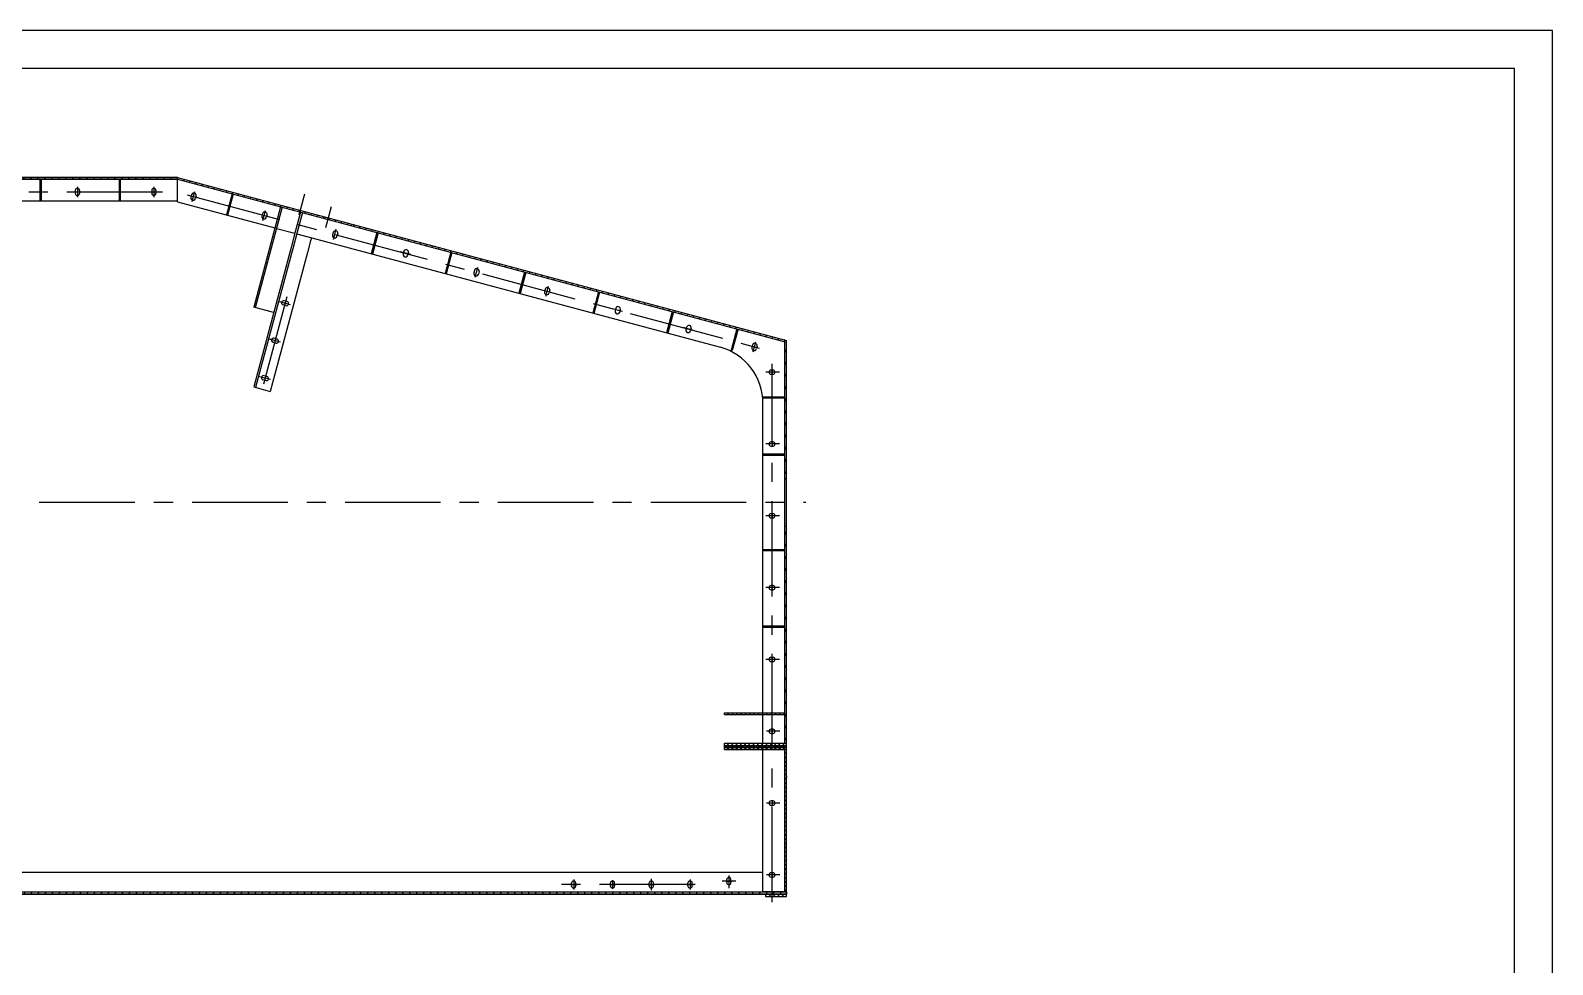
# Model space of a CAD drawing. Header units: millimetres. Extents: x 0 to 16800, y -458 to 11880.
# Drawn here: x 8834 to 16800, y 6990 to 11880 of the extents above; entities that cross this region are included whole.
import ezdxf

# ---------------------------------------------------------------- set-up
doc = ezdxf.new("R2010")
doc.units = ezdxf.units.MM
doc.header["$LTSCALE"] = 400
doc.linetypes.add('F', pattern=[0.75, 0.5, -0.25])
doc.linetypes.add('G', pattern=[2, 1.25, -0.25, 0.25, -0.25])
for name, color, linetype in [('01', 7, 'Continuous'), ('02', 1, 'Continuous'), ('04', 2, 'F'), ('05', 4, 'G')]:
    doc.layers.add(name, color=color, linetype=linetype)
pattern_1 = [(45, (-18123.424, 19719.45), (-11.22532, 11.22532), [])]
pattern_2 = [(60, (-18123.424, 19719.45), (-27.496307, 15.875), [])]

# ---------------------------------------------------------------- blocks, each defined once
blk = doc.blocks.new('*U58')
at = {"layer": '01'}
for points in [[(415, 292), (25, 292)], [(415, 5), (415, 292)]]:
    blk.add_lwpolyline(points, dxfattribs=at)
at = {"layer": '02'}
for points in [[(420, 297), (0, 297)], [(420, 0), (420, 297)]]:
    blk.add_lwpolyline(points, dxfattribs=at)

msp = doc.modelspace()

# ---------------------------------------------------------------- hatches: boundary and pattern name
at = {"layer": '02'}
h = msp.add_hatch(dxfattribs=at)
h.set_pattern_fill('LINE', color=256, scale=10, angle=60, style=0)
h.set_pattern_definition(pattern_2)
h.paths.add_polyline_path([(8080.0928, 11109.6959), (6556.0799, 11109.6959), (6556.0799, 11101.6959), (8080.0928, 11101.6959)])
h.paths.add_polyline_path([(9604.1058, 11109.6959), (8080.0928, 11109.6959), (8080.0928, 11101.6959), (9604.1058, 11101.6959)])
h = msp.add_hatch(dxfattribs=at)
h.set_pattern_fill('LINE', color=256, scale=5, angle=45, style=0)
h.set_pattern_definition([(45, (-18138.424, 19719.45), (-11.22532, 11.22532), [])])
h.paths.add_polyline_path([(8889.0799, 11101.6959), (8883.0799, 11101.6959), (8883.0799, 11034.6959), (8889.0799, 11034.6959)])
h.paths.add_polyline_path([(8889.0799, 11034.6959), (8883.0799, 11034.6959), (8883.0799, 10986.6959), (8889.0799, 10986.6959)])
h = msp.add_hatch(dxfattribs=at)
h.set_pattern_fill('LINE', color=256, scale=5, angle=45, style=0)
h.set_pattern_definition(pattern_1)
h.paths.add_polyline_path([(9298.0799, 11101.6959), (9304.0799, 11101.6959), (9304.0799, 11034.6959), (9298.0799, 11034.6959)])
h.paths.add_polyline_path([(9298.0799, 11034.6959), (9304.0799, 11034.6959), (9304.0799, 10986.6959), (9298.0799, 10986.6959)])
h = msp.add_hatch(dxfattribs=at)
h.set_pattern_fill('LINE', color=256, scale=10, angle=60, style=0)
h.set_pattern_definition(pattern_2)
h.paths.add_polyline_path([(9604.1058, 11109.6959), (9604.1058, 11101.414), (10112.6192, 10965.2204), (10114.6889, 10972.948)])
h.paths.add_polyline_path([(10114.6889, 10972.948), (10112.6192, 10965.2204), (10243.0232, 10930.2947), (10245.0928, 10938.0223)])
h.paths.add_polyline_path([(10245.0928, 10938.0223), (10243.0232, 10930.2947), (10373.4271, 10895.369), (10375.4968, 10903.0966)])
h = msp.add_hatch(dxfattribs=at)
h.set_pattern_fill('LINE', color=256, scale=5, angle=45, style=0)
h.set_pattern_definition(pattern_1)
h.paths.add_polyline_path([(9889.2474, 11024.9824), (9895.0429, 11023.429), (9877.8081, 10959.0999), (9872.0125, 10960.6529)])
h.paths.add_polyline_path([(9872.0125, 10960.6529), (9877.8081, 10959.0999), (9865.2982, 10912.4065), (9859.5024, 10913.9587)])
h = msp.add_hatch(dxfattribs=at)
h.set_pattern_fill('LINE', color=256, scale=10, angle=60, style=0)
h.set_pattern_definition(pattern_2)
edge = h.paths.add_edge_path()
edge.add_line((12782.0928, 9534.6959), (12790.0928, 9534.6959))
edge.add_line((12790.0928, 9534.6959), (12790.0928, 10244.1241))
edge.add_arc((12774.0928, 10244.1241), 16, 360, 434.95138928)
edge.add_line((12778.247, 10259.5753), (10375.4968, 10903.0966))
edge.add_line((10375.4968, 10903.0966), (10373.4271, 10895.369))
edge.add_line((10373.4271, 10895.369), (12775.9164, 10251.9176))
edge.add_arc((12774.0837, 10244.1209), 8.0092, -0.02227935, 76.77162994, ccw=False)
edge.add_line((12782.0928, 10244.1178), (12782.0928, 9534.6959))
h.paths.add_polyline_path([(12790.0928, 9284.6959), (12782.0928, 9284.6959), (12782.0928, 8148.6959), (12790.0928, 8148.6959)])
h = msp.add_hatch(dxfattribs=at)
h.set_pattern_fill('LINE', color=256, scale=5, angle=45, style=0)
h.set_pattern_definition(pattern_1)
h.paths.add_polyline_path([(10647.4806, 10821.7399), (10653.276, 10820.1864), (10636.0599, 10755.927), (10630.2643, 10757.4799)])
h.paths.add_polyline_path([(10630.2643, 10757.4799), (10636.0599, 10755.927), (10623.5731, 10709.32), (10617.7774, 10710.8723)])
h = msp.add_hatch(dxfattribs=at)
h.set_pattern_fill('LINE', color=256, scale=5, angle=45, style=0)
h.set_pattern_definition(pattern_1)
h.paths.add_polyline_path([(11016.6346, 10653.9523), (11022.4302, 10652.3994), (11009.9553, 10605.8365), (11004.1595, 10607.3887)])
h.paths.add_polyline_path([(11033.8414, 10718.1768), (11039.6368, 10716.6233), (11022.4302, 10652.3994), (11016.6346, 10653.9523)])
h = msp.add_hatch(dxfattribs=at)
h.set_pattern_fill('LINE', color=256, scale=5, angle=45, style=0)
h.set_pattern_definition(pattern_1)
h.paths.add_polyline_path([(11426.0981, 10613.4353), (11420.3024, 10614.9876), (11403.005, 10550.4247), (11408.8005, 10548.8718)])
h.paths.add_polyline_path([(11408.8005, 10548.8718), (11403.005, 10550.4247), (11390.5417, 10503.9052), (11396.3374, 10502.3529)])
h = msp.add_hatch(dxfattribs=at)
h.set_pattern_fill('LINE', color=256, scale=5, angle=45, style=0)
h.set_pattern_definition(pattern_1)
h.paths.add_polyline_path([(11795.1709, 10445.3441), (11789.3753, 10446.897), (11776.9238, 10400.4216), (11782.7195, 10398.8694)])
h.paths.add_polyline_path([(11812.4803, 10509.9518), (11806.6845, 10511.504), (11789.3753, 10446.897), (11795.1709, 10445.3441)])
h = msp.add_hatch(dxfattribs=at)
h.set_pattern_fill('LINE', color=256, scale=5, angle=45, style=0)
h.set_pattern_definition(pattern_1)
h.paths.add_polyline_path([(12181.5412, 10341.8165), (12175.7456, 10343.3694), (12163.3059, 10296.9381), (12169.1017, 10295.3858)])
h.paths.add_polyline_path([(12198.8624, 10406.4682), (12193.0667, 10408.0205), (12175.7456, 10343.3694), (12181.5412, 10341.8165)])
h = msp.add_hatch(dxfattribs=at)
h.set_pattern_fill('LINE', color=256, scale=5, angle=45, style=0)
h.set_pattern_definition(pattern_1)
h.paths.add_polyline_path([(12519.6152, 10251.2299), (12513.8197, 10252.7828), (12501.3261, 10206.1504), (12507.1217, 10204.5977)])
h.paths.add_polyline_path([(12536.9468, 10315.9201), (12531.151, 10317.4724), (12513.8197, 10252.7828), (12519.6152, 10251.2299)])
h = msp.add_hatch(dxfattribs=at)
h.set_pattern_fill('LINE', color=256, scale=5, angle=45, style=0)
h.set_pattern_definition(pattern_1)
h.paths.add_polyline_path([(12715.0928, 9962.6959), (12782.0928, 9962.6959), (12782.0928, 9956.6959), (12715.0928, 9956.6959)])
h.paths.add_polyline_path([(12682.0928, 9962.6959), (12715.0928, 9962.6959), (12715.0928, 9956.6959), (12682.0928, 9956.6959)])
h = msp.add_hatch(dxfattribs=at)
h.set_pattern_fill('LINE', color=256, scale=5, angle=45, style=0)
h.set_pattern_definition([(45, (-18123.424, 19819.45), (-11.22532, 11.22532), [])])
h.paths.add_polyline_path([(12715.0928, 9662.6959), (12782.0928, 9662.6959), (12782.0928, 9656.6959), (12715.0928, 9656.6959)])
h.paths.add_polyline_path([(12682.0928, 9662.6959), (12715.0928, 9662.6959), (12715.0928, 9656.6959), (12682.0928, 9656.6959)])
h = msp.add_hatch(dxfattribs=at)
h.set_pattern_fill('LINE', color=256, scale=5, angle=45, style=0)
h.set_pattern_definition(pattern_1)
h.paths.add_polyline_path([(12715.0928, 9162.6959), (12782.0928, 9162.6959), (12782.0928, 9156.6959), (12715.0928, 9156.6959)])
h.paths.add_polyline_path([(12682.0928, 9162.6959), (12715.0928, 9162.6959), (12715.0928, 9156.6959), (12682.0928, 9156.6959)])
h = msp.add_hatch(dxfattribs=at)
h.set_pattern_fill('LINE', color=256, scale=5, angle=45, style=0)
h.set_pattern_definition(pattern_1)
h.paths.add_polyline_path([(12715.0928, 8762.6959), (12782.0928, 8762.6959), (12782.0928, 8756.6959), (12715.0928, 8756.6959)])
h.paths.add_polyline_path([(12682.0928, 8762.6959), (12715.0928, 8762.6959), (12715.0928, 8756.6959), (12682.0928, 8756.6959)])
h = msp.add_hatch(dxfattribs=at)
h.set_pattern_fill('LINE', color=256, scale=5, angle=45, style=0)
h.set_pattern_definition(pattern_1)
h.paths.add_polyline_path([(12715.0928, 8306.6959), (12467.0928, 8306.6959), (12467.0928, 8298.6959), (12715.0928, 8298.6959)])
h.paths.add_polyline_path([(12782.0928, 8306.6959), (12715.0928, 8306.6959), (12715.0928, 8298.6959), (12782.0928, 8298.6959)])
h = msp.add_hatch(dxfattribs=at)
h.set_pattern_fill('LINE', color=256, scale=5, angle=45, style=0)
h.set_pattern_definition(pattern_1)
h.paths.add_polyline_path([(12715.0928, 8148.6959), (12467.0928, 8148.6959), (12467.0928, 8136.6959), (12715.0928, 8136.6959)])
h.paths.add_polyline_path([(12790.0928, 8148.6959), (12715.0928, 8148.6959), (12715.0928, 8136.6959), (12790.0928, 8136.6959)])
at = {"layer": '02', "linetype": 'Continuous'}
h = msp.add_hatch(dxfattribs=at)
h.set_pattern_fill('ANGLE', color=1, angle=45, style=0)
h.set_pattern_definition([(135, (34283.609, 11937.3496), (4.9391409, 4.9391409), [5.08, -1.905]), (45, (34283.609, 11937.3496), (4.9391409, -4.9391409), [5.08, -1.905])])
h.paths.add_polyline_path([(12467.0928, 8136.6959), (12715.0928, 8136.6959), (12715.0928, 8126.6959), (12467.0928, 8126.6959)])
h.paths.add_polyline_path([(12715.0928, 8136.6959), (12790.0928, 8136.6959), (12790.0928, 8126.6959), (12715.0928, 8126.6959)])
at = {"layer": '02'}
h = msp.add_hatch(dxfattribs=at)
h.set_pattern_fill('LINE', color=256, scale=5, angle=45, style=0)
h.set_pattern_definition(pattern_1)
h.paths.add_polyline_path([(12715.0928, 8126.6959), (12467.0928, 8126.6959), (12467.0928, 8114.6959), (12715.0928, 8114.6959)])
h.paths.add_polyline_path([(12790.0928, 8126.6959), (12715.0928, 8126.6959), (12715.0928, 8114.6959), (12790.0928, 8114.6959)])
h = msp.add_hatch(dxfattribs=at)
h.set_pattern_fill('LINE', color=256, scale=5, angle=135, style=0)
h.set_pattern_definition([(135, (-18123.424, 19719.45), (-11.22532, -11.22532), [])])
h.paths.add_polyline_path([(12790.0928, 8114.6959), (12782.0928, 8114.6959), (12782.0928, 7370.6959), (12790.0928, 7370.6959)])
h = msp.add_hatch(dxfattribs=at)
h.set_pattern_fill('LINE', color=256, scale=10, angle=60, style=0)
h.set_pattern_definition(pattern_2)
h.paths.add_polyline_path([(12715.0928, 7370.6959), (12667.321, 7370.6959), (8080.0928, 7370.6959), (8080.0928, 7358.6959), (12715.0928, 7358.6959)])
h.paths.add_polyline_path([(12790.0928, 7370.6959), (12715.0928, 7370.6959), (12715.0928, 7358.6959), (12790.0928, 7358.6959)])
h = msp.add_hatch(dxfattribs=at)
h.set_pattern_fill('LINE', color=256, scale=5, angle=45, style=0)
h.set_pattern_definition(pattern_1)
h.paths.add_polyline_path([(12715.0928, 7358.6959), (12790.0928, 7358.6959), (12790.0928, 7346.6959), (12779.0928, 7346.6959), (12715.0928, 7346.6959)])
h.paths.add_polyline_path([(12680.0928, 7358.6959), (12715.0928, 7358.6959), (12715.0928, 7346.6959), (12680.0928, 7346.6959)])

# ---------------------------------------------------------------- linework, layer by layer
for p, q in [((9604.0799, 11109.6959), (8080.0928, 11109.6959)), ((9604.1058, 11109.6959), (8080.0928, 11109.6959)), ((9604.1058, 11101.6959), (8080.0928, 11101.6959)), ((9604.1058, 11109.6959), (12778.247, 10259.5753)), ((9604.1058, 11101.414), (12776.393, 10251.79)), ((9068.5927, 11042.6959), (9068.5927, 11026.6959)), ((9090.5927, 11042.6959), (9090.5927, 11026.6959)), ((9468.5927, 11042.6959), (9468.5927, 11026.6959)), ((9490.5927, 11042.6959), (9490.5927, 11026.6959)), ((9677.1353, 11019.5994), (9673.7706, 11007.0423)), ((9701.2834, 11013.1289), (9697.9188, 11000.5718)), ((9216.0928, 10986.6959), (8080.0928, 10986.6959)), ((9604.1058, 10986.6959), (9216.0928, 10986.6959)), ((9604.1058, 10982.3608), (10113.5537, 10845.917)), ((10143.3211, 10957.0103), (10002.2674, 10430.5907)), ((10151.0485, 10954.9398), (10009.9948, 10428.5201)), ((10048.115, 10921.0664), (10044.7504, 10908.5094)), ((10072.2632, 10914.596), (10068.8985, 10902.0389)), ((10227.5365, 10815.3893), (12445.5467, 10221.3464)), ((10418.0646, 10821.9387), (10414.7, 10809.3817)), ((10442.2128, 10815.4683), (10438.8481, 10802.9112)), ((10788.0142, 10722.811), (10784.6496, 10710.254)), ((10812.1624, 10716.3406), (10808.7977, 10703.7835)), ((11157.9638, 10623.6833), (11154.5992, 10611.1263)), ((11182.112, 10617.2129), (11178.7473, 10604.6558)), ((11527.9134, 10524.5557), (11524.5488, 10511.9986)), ((11552.0616, 10518.0852), (11548.6969, 10505.5281)), ((11896.8328, 10424.8332), (11893.4682, 10412.2762)), ((11920.981, 10418.3627), (11917.6163, 10405.8057)), ((12267.8126, 10326.3003), (12264.448, 10313.7432)), ((12291.9607, 10319.8298), (12288.5961, 10307.2728)), ((12612.5839, 10233.0483), (12609.2192, 10220.4912)), ((12636.732, 10226.5778), (12633.3674, 10214.0208)), ((12782.0928, 8148.6959), (12782.0928, 10244.1241)), ((12790.0928, 8136.6959), (12790.0928, 10244.1241)), ((12667.0928, 9956.6959), (12667.0928, 9962.6959)), ((12667.0928, 8306.6959), (12667.0928, 9931.9)), ((12667.0928, 9656.6959), (12667.0928, 9662.6959)), ((12667.0928, 9156.6959), (12667.0928, 9162.6959)), ((12667.0928, 8756.6959), (12667.0928, 8762.6959)), ((12667.0928, 8148.6959), (12667.0928, 8298.6959)), ((12790.0928, 7346.6959), (12790.0928, 8136.6959)), ((12667.0928, 7370.6959), (12667.0928, 8114.6959)), ((12782.0928, 7370.6959), (12782.0928, 8114.6959))]:
    msp.add_line(p, q)
for centre, radius, start, end in [((9079.5927, 11042.6959), 11, 0, 180), ((9079.5927, 11026.6959), 11, 180, 0), ((9479.5927, 11042.6959), 11, 0, 180), ((9479.5927, 11026.6959), 11, 180, 0), ((9685.8447, 11003.8071), 12.5, 165, 345), ((9689.2094, 11016.3641), 12.5, 345, 165), ((10060.1891, 10917.8312), 12.5, 345, 165), ((10056.8245, 10905.2742), 12.5, 165, 345), ((10426.7741, 10806.1465), 12.5, 165, 345), ((10430.1387, 10818.7035), 12.5, 345, 165), ((10796.7237, 10707.0188), 12.5, 165, 345), ((10800.0883, 10719.5758), 12.5, 345, 165), ((11166.6732, 10607.8911), 12.5, 165, 345), ((11170.0379, 10620.4481), 12.5, 345, 165), ((11539.9875, 10521.3204), 12.5, 345, 165), ((11536.6228, 10508.7634), 12.5, 165, 345), ((11905.5423, 10409.0409), 12.5, 165, 345), ((11908.9069, 10421.5979), 12.5, 345, 165), ((12276.522, 10310.508), 12.5, 165, 345), ((12279.8867, 10323.065), 12.5, 345, 165), ((12621.2933, 10217.256), 12.5, 165, 345), ((12624.6579, 10229.813), 12.5, 345, 165), ((12774.0837, 10244.1209), 8.0092, 0.02227937, 73.24143995), ((12774.0928, 10244.1241), 16, 0, 75.00475381)]:
    msp.add_arc(centre, radius, start, end)
at = {"layer": '01'}
for p, q in [((8080.0928, 11101.6959), (9603.0285, 11101.6959)), ((9604.1058, 11098.6959), (9604.1058, 11109.6959)), ((12507.1217, 10204.5977), (12501.3261, 10206.1504)), ((12467.0928, 8306.6959), (12782.0928, 8306.6959)), ((12467.0928, 8298.6959), (12467.0928, 8306.6959)), ((12467.0928, 8298.6959), (12782.0928, 8298.6959)), ((12467.0928, 8148.6959), (12790.0928, 8148.6959)), ((12467.0928, 8114.6959), (12467.0928, 8148.6959)), ((12467.0928, 8136.6959), (12790.0928, 8136.6959)), ((12467.0928, 8126.6959), (12790.0928, 8126.6959)), ((12467.0928, 8114.6959), (12790.0928, 8114.6959)), ((12790.0928, 7974.9776), (12790.0928, 7966.9776)), ((4856.0928, 7472.6959), (12667.0928, 7472.6959)), ((11666.093, 7400.6959), (11666.093, 7416.6959)), ((11688.093, 7400.6959), (11688.093, 7416.6959)), ((11869.093, 7400.6959), (11869.093, 7416.6959)), ((11891.093, 7400.6959), (11891.093, 7416.6959)), ((12072.093, 7400.6959), (12072.093, 7416.6959)), ((12094.093, 7400.6959), (12094.093, 7416.6959)), ((12275.093, 7400.6959), (12275.093, 7416.6959)), ((12297.093, 7400.6959), (12297.093, 7416.6959)), ((12478.0928, 7418.6959), (12478.0928, 7434.6959)), ((12500.0928, 7418.6959), (12500.0928, 7434.6959)), ((4856.0928, 7370.6959), (12790.0928, 7370.6959)), ((4856.0928, 7358.6959), (12790.0928, 7358.6959)), ((4856.0928, 7358.6959), (12790.0928, 7358.6959)), ((12667.321, 7358.6959), (8080.0928, 7358.6959)), ((12667.321, 7358.6959), (8080.0928, 7358.6959)), ((12782.0928, 7370.6959), (12667.321, 7370.6959)), ((12790.0928, 7358.6959), (12667.321, 7358.6959)), ((12680.0928, 7346.6959), (12779.0928, 7346.6959)), ((12779.0928, 7346.6959), (12790.0928, 7346.6959)), ((12790.0928, 7370.6959), (12790.0928, 7358.6959))]:
    msp.add_line(p, q, dxfattribs=at)
at = {"layer": '01', "color": 7, "linetype": 'Continuous'}
for p, q in [((8883.0799, 11101.6959), (8883.0799, 10986.6959)), ((8889.0799, 11101.6959), (8889.0799, 10986.6959)), ((9298.0799, 11101.6959), (9298.0799, 10986.6959)), ((9304.0799, 11101.6959), (9304.0799, 10986.6959)), ((9604.1058, 10982.3608), (9604.1058, 11098.6959)), ((9604.1058, 10982.3511), (9604.1058, 11098.6959)), ((9889.2551, 11025.0108), (9859.497, 10913.9383)), ((9889.2551, 11025.0108), (9859.497, 10913.9383)), ((9895.0507, 11023.4581), (9865.2926, 10912.3855)), ((9895.0507, 11023.4581), (9865.2926, 10912.3855)), ((10247.6411, 10929.0579), (10219.946, 10825.6986)), ((10257.3006, 10926.4708), (10229.9684, 10824.4656)), ((10272.7532, 10930.4667), (10270.682, 10922.7398)), ((10514.2287, 10865.7398), (10512.1576, 10858.0129)), ((10219.946, 10825.6986), (10198.0058, 10743.8166)), ((10229.9684, 10824.4656), (10206.3582, 10736.351)), ((10300.3123, 10777.8963), (10284.3099, 10718.1745)), ((10304.8152, 10794.7013), (10300.3123, 10777.8963)), ((10647.5132, 10821.8615), (10617.755, 10710.7889)), ((10653.3088, 10820.3088), (10623.5506, 10709.2362)), ((10198.0058, 10743.8166), (10028.6202, 10111.6607)), ((10199.9198, 10712.3226), (10037.9653, 10107.9002)), ((10284.3099, 10718.1745), (10113.5814, 10081.0071)), ((10206.3582, 10736.351), (10199.9198, 10712.3226)), ((11033.8867, 10718.3459), (11004.1286, 10607.2733)), ((11039.6823, 10716.7932), (11009.9242, 10605.7206)), ((11420.2603, 10614.8303), (11390.5022, 10503.7577)), ((11426.0559, 10613.2776), (11396.2978, 10502.205)), ((10171.2424, 10439.1577), (10155.7876, 10443.2988)), ((10176.9364, 10460.408), (10161.4816, 10464.5491)), ((11806.6845, 10511.504), (11776.8757, 10400.2421)), ((11812.4803, 10509.9518), (11782.6713, 10398.6894)), ((10106.5874, 10402.6382), (10002.2674, 10430.5907)), ((12193.0667, 10408.0205), (12163.2493, 10296.7265)), ((12198.8624, 10406.4682), (12169.0449, 10295.1738)), ((12531.151, 10317.4724), (12501.3261, 10206.1504)), ((12536.9468, 10315.9201), (12507.1217, 10204.5977)), ((10118.7021, 10243.0747), (10103.2473, 10247.2158)), ((10124.3961, 10264.3251), (10108.9413, 10268.4662)), ((10028.6202, 10111.6607), (10002.2856, 10013.3788)), ((10037.9653, 10107.9002), (10011.9449, 10010.7906)), ((10066.1618, 10046.9918), (10050.707, 10051.1329)), ((10071.8559, 10068.2421), (10056.401, 10072.3833)), ((10113.5814, 10081.0071), (10089.219, 9990.0851)), ((12720.0928, 10101.9776), (12710.0928, 10101.9776)), ((12710.0928, 10079.9776), (12720.0928, 10079.9776)), ((10002.2856, 10013.3788), (10089.219, 9990.0851)), ((12667.0928, 9962.6959), (12782.0928, 9962.6959)), ((12667.0928, 9956.6959), (12782.0928, 9956.6959)), ((12667.0928, 9956.6959), (12782.0928, 9956.6959)), ((12720.0928, 9725.9776), (12710.0928, 9725.9776)), ((12667.0928, 9662.6959), (12782.0928, 9662.6959)), ((12667.0928, 9656.6959), (12782.0928, 9656.6959)), ((12710.0928, 9703.9776), (12720.0928, 9703.9776)), ((12782.0928, 9534.6959), (12790.0928, 9534.6959)), ((12720.0928, 9349.9776), (12710.0928, 9349.9776)), ((12710.0928, 9327.9776), (12720.0928, 9327.9776)), ((12782.0928, 9284.6959), (12790.0928, 9284.6959)), ((12667.0928, 9162.6959), (12782.0928, 9162.6959)), ((12667.0928, 9156.6959), (12782.0928, 9156.6959)), ((12720.0928, 8973.9776), (12710.0928, 8973.9776)), ((12710.0928, 8951.9776), (12720.0928, 8951.9776)), ((12667.0928, 8762.6959), (12782.0928, 8762.6959)), ((12667.0928, 8756.6959), (12782.0928, 8756.6959)), ((12720.0928, 8597.9776), (12710.0928, 8597.9776)), ((12710.0928, 8575.9776), (12720.0928, 8575.9776)), ((12720.0928, 8221.9776), (12710.0928, 8221.9776)), ((12710.0928, 8199.9776), (12720.0928, 8199.9776)), ((12720.0928, 7845.9776), (12710.0928, 7845.9776)), ((12710.0928, 7823.9776), (12720.0928, 7823.9776)), ((12720.0928, 7469.9776), (12710.0928, 7469.9776)), ((12710.0928, 7447.9776), (12720.0928, 7447.9776)), ((12680.0928, 7358.6959), (12680.0928, 7346.6959))]:
    msp.add_line(p, q, dxfattribs=at)
for centre, radius, start, end in [((10158.6346, 10453.924), 11, 75, 255), ((10174.0894, 10449.7828), 11, 255, 75), ((10106.0943, 10257.841), 11, 75, 255), ((10121.5491, 10253.6999), 11, 255, 75), ((12362.118, 9927.9786), 305, 0.0045485, 74.25305089), ((10053.554, 10061.7581), 11, 75, 255), ((10069.0088, 10057.617), 11, 255, 75), ((12710.0928, 10090.9776), 11, 90, 270), ((12720.0928, 10090.9776), 11, 270, 90), ((12710.0928, 9714.9776), 11, 90, 270), ((12720.0928, 9714.9776), 11, 270, 90), ((12710.0928, 9338.9776), 11, 90, 270), ((12720.0928, 9338.9776), 11, 270, 90), ((12710.0928, 8962.9776), 11, 90, 270), ((12720.0928, 8962.9776), 11, 270, 90), ((12710.0928, 8586.9776), 11, 90, 270), ((12720.0928, 8586.9776), 11, 270, 90), ((12710.0928, 8210.9776), 11, 90, 270), ((12720.0928, 8210.9776), 11, 270, 90), ((12710.0928, 7834.9776), 11, 90, 270), ((12720.0928, 7834.9776), 11, 270, 90), ((12710.0928, 7458.9776), 11, 90, 270), ((12720.0928, 7458.9776), 11, 270, 90)]:
    msp.add_arc(centre, radius, start, end, dxfattribs=at)
at = {"layer": '01'}
for centre, start, end in [((11677.093, 7416.6959), 0, 180), ((11880.093, 7416.6959), 0, 180), ((12083.093, 7416.6959), 0, 180), ((12286.093, 7416.6959), 0, 180), ((12489.0928, 7434.6959), 0, 180), ((12489.0928, 7418.6959), 180, 0), ((11677.093, 7400.6959), 180, 0), ((11880.093, 7400.6959), 180, 0), ((12083.093, 7400.6959), 180, 0), ((12286.093, 7400.6959), 180, 0)]:
    msp.add_arc(centre, 11, start, end, dxfattribs=at)
at = {"layer": '02', "color": 1, "linetype": 'Continuous'}
for p, q in [((12778.247, 10259.5753), (12790.0928, 10256.4027)), ((12755.8515, 7458.9776), (12685.1935, 7458.9776))]:
    msp.add_line(p, q, dxfattribs=at)
at = {"layer": '02'}
msp.add_line((12790.0928, 10244.1241), (12790.0928, 10256.4027), dxfattribs=at)
at = {"layer": '04', "color": 2, "linetype": 'F'}
for p, q in [((9603.0268, 11101.6959), (9603.0285, 11101.6955)), ((10114.6889, 10972.948), (10112.6192, 10965.2204)), ((10121.2814, 10843.8473), (10217.8769, 10817.9764)), ((10375.4968, 10903.0966), (10373.4271, 10895.369))]:
    msp.add_line(p, q, dxfattribs=at)
at = {"layer": '05', "color": 4, "linetype": 'G'}
for p, q in [((6624.9895, 11034.6959), (9601.3177, 11034.6959)), ((9079.5927, 11061.9064), (9079.5927, 11007.4854)), ((9479.5927, 11061.9064), (9479.5927, 11007.4854)), ((9479.5927, 11061.9064), (9479.5927, 11007.4854)), ((9654.1029, 11019.0416), (12648.0762, 10216.8088)), ((9680.7021, 10984.6147), (9694.7873, 11037.1814)), ((9680.7021, 10984.6147), (9694.7873, 11037.1814)), ((10267.8975, 11023.1693), (10238.3985, 10913.0273)), ((10050.6517, 10885.487), (10064.7369, 10938.0537)), ((10050.6517, 10885.487), (10064.7369, 10938.0537)), ((10420.6013, 10786.3593), (10434.6865, 10838.926)), ((10420.6013, 10786.3593), (10434.6865, 10838.926)), ((10823.8768, 10706.4724), (10771.3102, 10720.5576)), ((11160.5005, 10588.104), (11174.5857, 10640.6706)), ((11530.4501, 10488.9763), (11544.5353, 10541.5429)), ((10175.3509, 10485.4005), (10052.8238, 10028.1233)), ((10194.9397, 10444.196), (10137.7842, 10459.5108)), ((11932.6954, 10408.4945), (11880.1288, 10422.5797)), ((12303.6752, 10309.9616), (12251.1085, 10324.0468)), ((10142.3995, 10248.1131), (10085.2439, 10263.4278)), ((12616.1507, 10198.0637), (12630.2359, 10250.6303)), ((12715.0928, 7316.3651), (12715.0928, 10134.9682)), ((10089.8592, 10052.0301), (10032.7037, 10067.3449)), ((12753.8515, 10090.9776), (12683.1935, 10090.9776)), ((12715.0928, 10100.7756), (12715.0928, 10076.7706)), ((12715.0928, 9724.7756), (12715.0928, 9700.7706)), ((12753.8515, 9714.9776), (12683.1935, 9714.9776)), ((12753.8515, 9338.9776), (12683.1935, 9338.9776)), ((12715.0928, 9348.7756), (12715.0928, 9324.7706)), ((12753.8515, 8962.9776), (12683.1935, 8962.9776)), ((12715.0928, 8972.7756), (12715.0928, 8948.7706)), ((12753.8515, 8586.9776), (12683.1935, 8586.9776)), ((12715.0928, 8596.7756), (12715.0928, 8572.7706)), ((12755.8515, 8210.9776), (12685.1935, 8210.9776)), ((12715.0928, 8220.7756), (12715.0928, 8196.7706)), ((12755.8515, 7834.9776), (12685.1935, 7834.9776)), ((12715.0928, 7844.7756), (12715.0928, 7820.7706)), ((11666.093, 7408.6959), (11694.4946, 7408.6959)), ((11869.093, 7408.6959), (11897.4946, 7408.6959)), ((12072.093, 7408.6959), (12100.4946, 7408.6959)), ((12275.093, 7408.6959), (12303.4946, 7408.6959)), ((12478.0928, 7426.6959), (12506.4944, 7426.6959)), ((12715.0928, 7468.7756), (12715.0928, 7444.7706))]:
    msp.add_line(p, q, dxfattribs=at)
at = {"layer": '05'}
for p, q in [((10380.0743, 10848.0499), (10409.7644, 10958.8141)), ((8080.0928, 9409.6959), (12891.2545, 9409.6959)), ((12312.5103, 7408.6959), (11599.8239, 7408.6959)), ((11703.4553, 7408.6959), (11650.7308, 7408.6959)), ((11677.093, 7435.0582), (11677.093, 7382.3337)), ((11902.1016, 7408.6959), (11858.0845, 7408.6959)), ((11880.093, 7430.7045), (11880.093, 7386.6874)), ((12112.304, 7408.6959), (12053.882, 7408.6959)), ((12082.821, 7437.9069), (12082.821, 7379.4849)), ((12286.093, 7435.1132), (12286.093, 7382.2786)), ((12525.1149, 7426.6959), (12453.8092, 7426.6959)), ((12506.8408, 7426.6959), (12471.3449, 7426.6959)), ((12489.0928, 7455.8575), (12489.0928, 7390.1591))]:
    msp.add_line(p, q, dxfattribs=at)

# ---------------------------------------------------------------- block references
at = {"layer": '04', "xscale": 40, "yscale": 40, "zscale": 40}
msp.add_blockref('*U58', (0, 0), dxfattribs=at)

doc.saveas('drawing.dxf')
